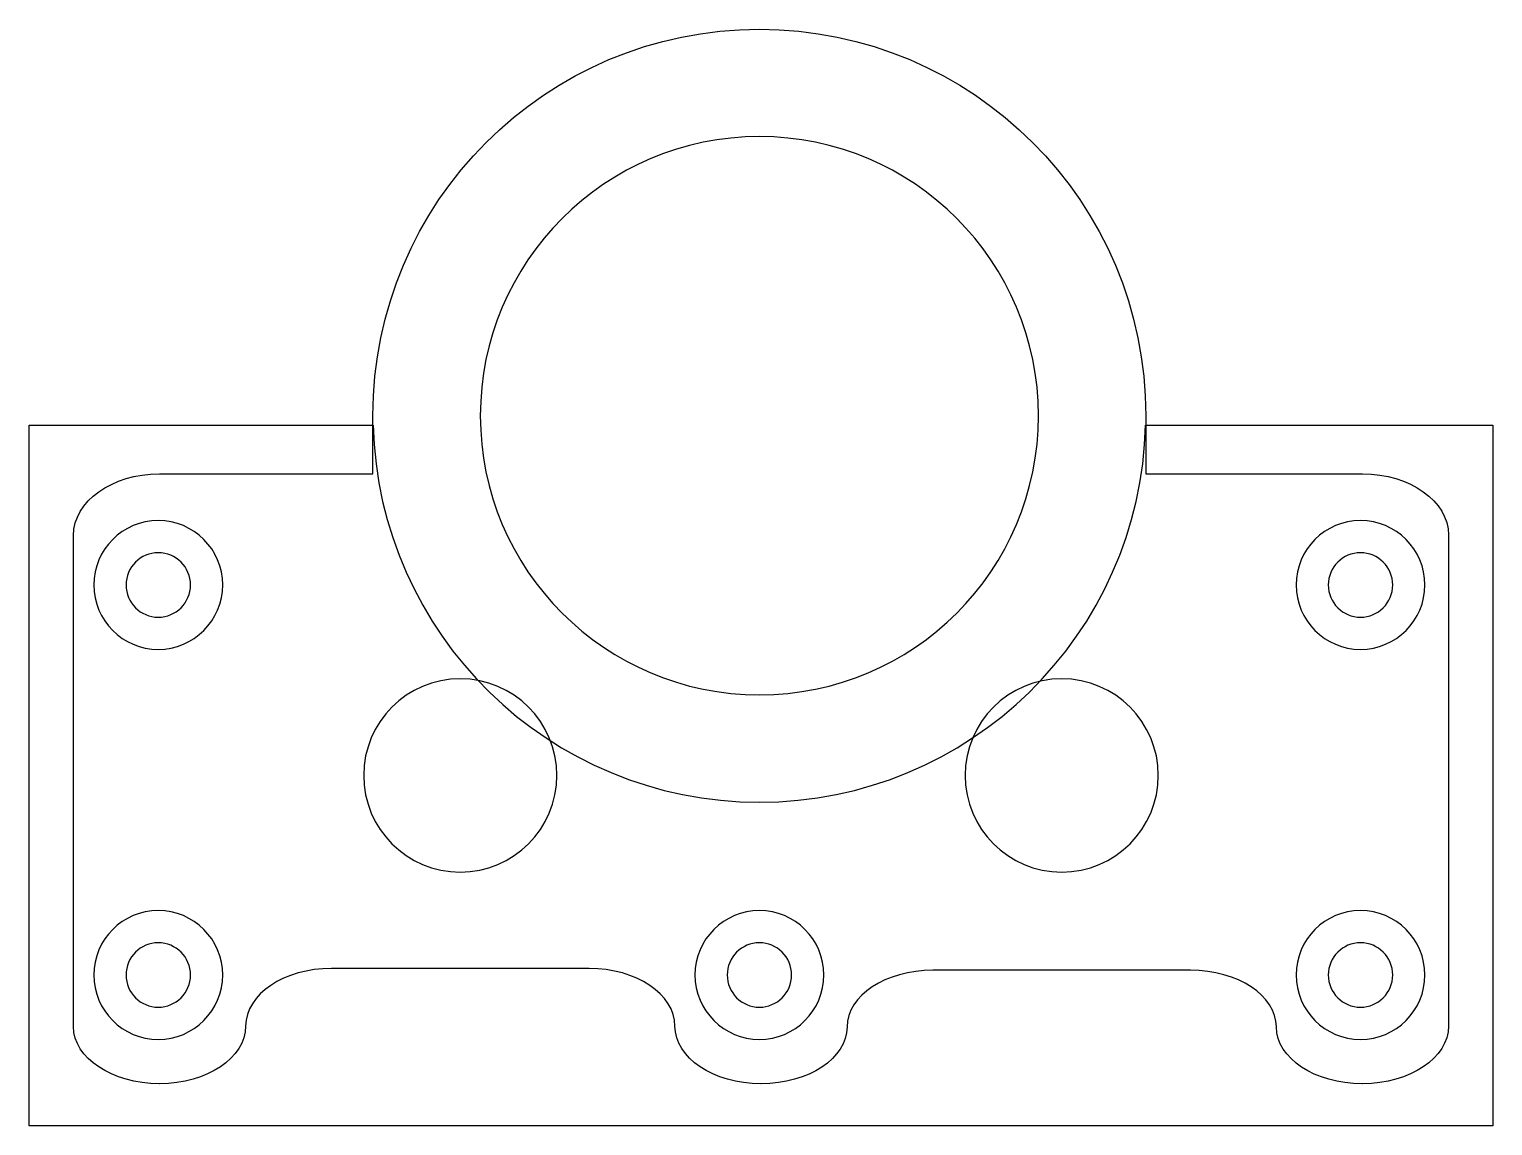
# Model space of a CAD drawing. Extents: x 0 to 68.2, y 0 to 51.1.
import ezdxf

# ---------------------------------------------------------------- set-up
doc = ezdxf.new("R2010")
doc.units = 0
doc.layers.add('LAYER_1', color=7, linetype='CONTINUOUS')

msp = doc.modelspace()

# ---------------------------------------------------------------- linework, layer by layer
at = {"layer": 'LAYER_1', "color": 7}
for points, knots in [([(62.115, 30.366), (62.115, 30.366), (52.012, 30.366), (52.012, 30.366), (52.012, 30.366), (52.012, 33.07), (52.012, 33.07), (52.012, 43.011), (43.953, 51.07), (34.012, 51.07), (24.071, 51.07), (16.012, 43.011), (16.012, 33.07), (16.012, 33.07), (16.012, 30.366), (16.012, 30.366), (16.012, 30.366), (6.06, 30.366), (6.06, 30.366), (3.86, 30.366), (2.06, 29.075), (2.06, 27.498), (2.06, 25.92), (2.06, 22.829), (2.06, 20.629), (2.06, 20.629), (2.06, 11.286), (2.06, 11.286), (2.06, 9.086), (2.06, 6.086), (2.06, 4.62), (2.06, 3.155), (3.86, 1.955), (6.06, 1.955), (6.06, 1.955), (6.078, 1.955), (6.078, 1.955), (8.278, 1.955), (10.078, 3.164), (10.078, 4.641), (10.078, 6.119), (11.878, 7.327), (14.078, 7.327), (14.078, 7.327), (26.078, 7.327), (26.078, 7.327), (28.278, 7.327), (30.078, 6.119), (30.078, 4.641), (30.078, 3.164), (31.878, 1.955), (34.078, 1.955), (34.078, 1.955), (34.096, 1.955), (34.096, 1.955), (36.296, 1.955), (38.096, 3.145), (38.096, 4.6), (38.096, 6.054), (39.896, 7.244), (42.096, 7.244), (42.096, 7.244), (54.096, 7.244), (54.096, 7.244), (56.296, 7.244), (58.096, 6.054), (58.096, 4.6), (58.096, 3.145), (59.896, 1.955), (62.096, 1.955), (62.096, 1.955), (62.115, 1.955), (62.115, 1.955), (64.315, 1.955), (66.115, 3.164), (66.115, 4.641), (66.115, 6.119), (66.115, 9.127), (66.115, 11.327), (66.115, 11.327), (66.115, 20.671), (66.115, 20.671), (66.115, 22.871), (66.115, 25.952), (66.115, 27.518), (66.115, 29.085), (64.315, 30.366), (62.115, 30.366)], [0, 0, 0, 0, 1, 1, 1, 2, 2, 2, 3, 3, 3, 4, 4, 4, 5, 5, 5, 6, 6, 6, 7, 7, 7, 8, 8, 8, 9, 9, 9, 10, 10, 10, 11, 11, 11, 12, 12, 12, 13, 13, 13, 14, 14, 14, 15, 15, 15, 16, 16, 16, 17, 17, 17, 18, 18, 18, 19, 19, 19, 20, 20, 20, 21, 21, 21, 22, 22, 22, 23, 23, 23, 24, 24, 24, 25, 25, 25, 26, 26, 26, 27, 27, 27, 28, 28, 28, 29, 29, 29, 29]), ([(47.012, 33.07), (47.012, 25.891), (41.192, 20.07), (34.012, 20.07), (26.832, 20.07), (21.012, 25.891), (21.012, 33.07), (21.012, 40.25), (26.832, 46.07), (34.012, 46.07), (41.192, 46.07), (47.012, 40.25), (47.012, 33.07)], [0, 0, 0, 0, 1, 1, 1, 2, 2, 2, 3, 3, 3, 4, 4, 4, 4]), ([(52.001, 32.632), (51.768, 22.894), (43.806, 15.071), (34.012, 15.071), (24.218, 15.071), (16.257, 22.894), (16.023, 32.632), (16.023, 32.632), (0, 32.632), (0, 32.632), (0, 32.632), (0, 0), (0, 0), (0, 0), (68.174, 0), (68.174, 0), (68.174, 0), (68.174, 32.632), (68.174, 32.632), (68.174, 32.632), (52.001, 32.632), (52.001, 32.632)], [0, 0, 0, 0, 1, 1, 1, 2, 2, 2, 3, 3, 3, 4, 4, 4, 5, 5, 5, 6, 6, 6, 7, 7, 7, 7]), ([(9.011, 25.187), (9.011, 23.531), (7.667, 22.188), (6.01, 22.188), (4.354, 22.188), (3.01, 23.531), (3.01, 25.187), (3.01, 26.844), (4.354, 28.187), (6.01, 28.187), (7.667, 28.187), (9.011, 26.844), (9.011, 25.187)], [0, 0, 0, 0, 1, 1, 1, 2, 2, 2, 3, 3, 3, 4, 4, 4, 4]), ([(65.015, 25.187), (65.015, 23.531), (63.671, 22.188), (62.014, 22.188), (60.358, 22.188), (59.015, 23.531), (59.015, 25.187), (59.015, 26.844), (60.358, 28.187), (62.014, 28.187), (63.671, 28.187), (65.015, 26.844), (65.015, 25.187)], [0, 0, 0, 0, 1, 1, 1, 2, 2, 2, 3, 3, 3, 4, 4, 4, 4]), ([(7.511, 25.187), (7.511, 24.359), (6.839, 23.687), (6.01, 23.687), (5.182, 23.687), (4.51, 24.359), (4.51, 25.187), (4.51, 26.016), (5.182, 26.687), (6.01, 26.687), (6.839, 26.687), (7.511, 26.016), (7.511, 25.187)], [0, 0, 0, 0, 1, 1, 1, 2, 2, 2, 3, 3, 3, 4, 4, 4, 4]), ([(63.515, 25.187), (63.515, 24.359), (62.843, 23.687), (62.014, 23.687), (61.186, 23.687), (60.514, 24.359), (60.514, 25.187), (60.514, 26.016), (61.186, 26.687), (62.014, 26.687), (62.843, 26.687), (63.515, 26.016), (63.515, 25.187)], [0, 0, 0, 0, 1, 1, 1, 2, 2, 2, 3, 3, 3, 4, 4, 4, 4]), ([(24.578, 16.316), (24.578, 13.831), (22.563, 11.815), (20.078, 11.815), (17.592, 11.815), (15.578, 13.831), (15.578, 16.316), (15.578, 18.801), (17.592, 20.817), (20.078, 20.817), (22.563, 20.817), (24.578, 18.801), (24.578, 16.316)], [0, 0, 0, 0, 1, 1, 1, 2, 2, 2, 3, 3, 3, 4, 4, 4, 4]), ([(52.596, 16.316), (52.596, 13.83), (50.58, 11.815), (48.096, 11.815), (45.611, 11.815), (43.596, 13.83), (43.596, 16.316), (43.596, 18.802), (45.611, 20.817), (48.096, 20.817), (50.58, 20.817), (52.596, 18.802), (52.596, 16.316)], [0, 0, 0, 0, 1, 1, 1, 2, 2, 2, 3, 3, 3, 4, 4, 4, 4]), ([(9.011, 7.021), (9.011, 5.365), (7.667, 4.021), (6.01, 4.021), (4.354, 4.021), (3.01, 5.365), (3.01, 7.021), (3.01, 8.678), (4.354, 10.021), (6.01, 10.021), (7.667, 10.021), (9.011, 8.678), (9.011, 7.021)], [0, 0, 0, 0, 1, 1, 1, 2, 2, 2, 3, 3, 3, 4, 4, 4, 4]), ([(37.013, 7.021), (37.013, 5.365), (35.669, 4.021), (34.013, 4.021), (32.356, 4.021), (31.012, 5.365), (31.012, 7.021), (31.012, 8.678), (32.356, 10.021), (34.013, 10.021), (35.669, 10.021), (37.013, 8.678), (37.013, 7.021)], [0, 0, 0, 0, 1, 1, 1, 2, 2, 2, 3, 3, 3, 4, 4, 4, 4]), ([(65.015, 7.021), (65.015, 5.365), (63.671, 4.021), (62.014, 4.021), (60.358, 4.021), (59.015, 5.365), (59.015, 7.021), (59.015, 8.678), (60.358, 10.021), (62.014, 10.021), (63.671, 10.021), (65.015, 8.678), (65.015, 7.021)], [0, 0, 0, 0, 1, 1, 1, 2, 2, 2, 3, 3, 3, 4, 4, 4, 4]), ([(7.511, 7.021), (7.511, 6.193), (6.839, 5.521), (6.01, 5.521), (5.182, 5.521), (4.51, 6.193), (4.51, 7.021), (4.51, 7.85), (5.182, 8.521), (6.01, 8.521), (6.839, 8.521), (7.511, 7.85), (7.511, 7.021)], [0, 0, 0, 0, 1, 1, 1, 2, 2, 2, 3, 3, 3, 4, 4, 4, 4]), ([(35.512, 7.021), (35.512, 6.193), (34.841, 5.521), (34.013, 5.521), (33.184, 5.521), (32.512, 6.193), (32.512, 7.021), (32.512, 7.85), (33.184, 8.521), (34.013, 8.521), (34.841, 8.521), (35.512, 7.85), (35.512, 7.021)], [0, 0, 0, 0, 1, 1, 1, 2, 2, 2, 3, 3, 3, 4, 4, 4, 4]), ([(63.515, 7.021), (63.515, 6.193), (62.843, 5.521), (62.014, 5.521), (61.186, 5.521), (60.514, 6.193), (60.514, 7.021), (60.514, 7.85), (61.186, 8.521), (62.014, 8.521), (62.843, 8.521), (63.515, 7.85), (63.515, 7.021)], [0, 0, 0, 0, 1, 1, 1, 2, 2, 2, 3, 3, 3, 4, 4, 4, 4])]:
    msp.add_open_spline(points, degree=3, knots=knots, dxfattribs=at)

doc.saveas('drawing.dxf')
